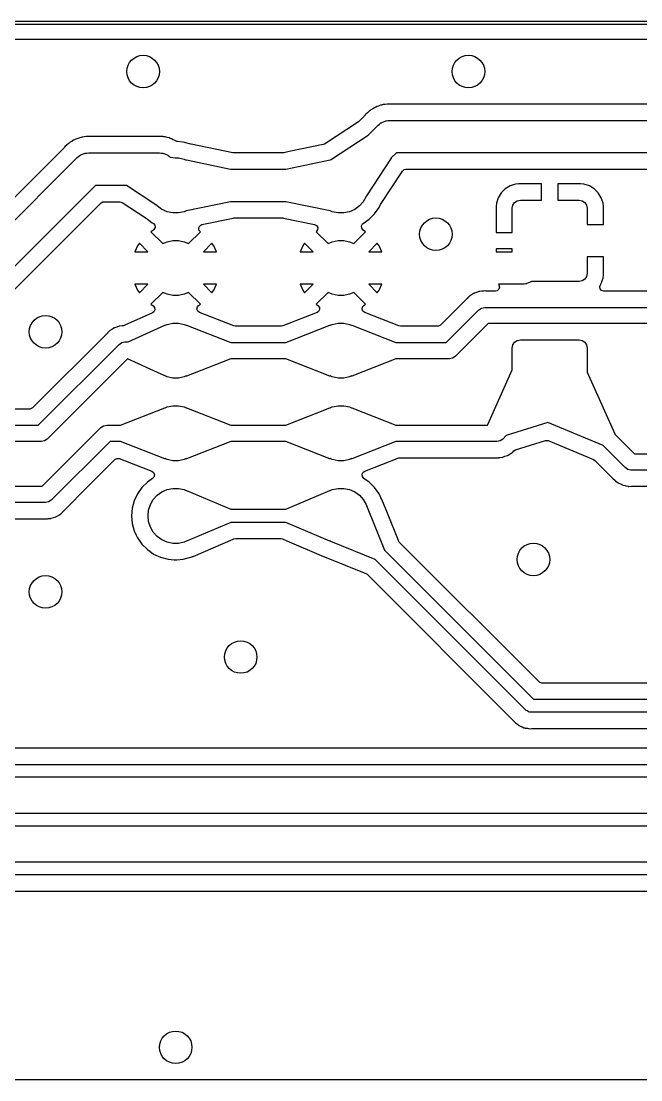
# Model space of a CAD drawing. Extents: x 0.1 to 11.5, y -4.3 to -1.1.
# Drawn here: x 5.915 to 6.665, y -2.382 to -1.1 of the extents above; entities that cross this region are included whole.
import ezdxf

# ---------------------------------------------------------------- set-up
doc = ezdxf.new("R2010")
doc.units = 0
doc.header["$MEASUREMENT"] = 0
doc.layers.add('BLACK', color=7, linetype='CONTINUOUS')

msp = doc.modelspace()

# ---------------------------------------------------------------- linework, layer by layer
at = {"layer": 'BLACK', "linetype": 'CONTINUOUS'}
for p, q in [((0.0787, -1.1004), (11.5354, -1.1004)), ((11.5335, -1.1043), (0.0807, -1.1043)), ((5.8349, -1.122), (7.5509, -1.122)), ((6.3443, -1.2046), (6.3431, -1.2051)), ((6.3446, -1.2044), (6.3443, -1.2046)), ((6.3458, -1.2038), (6.3446, -1.2044)), ((6.3481, -1.2031), (6.3458, -1.2038)), ((6.3458, -1.2038), (6.3458, -1.2038)), ((6.3483, -1.203), (6.3481, -1.2031)), ((6.3505, -1.2021), (6.3483, -1.203)), ((6.3519, -1.2019), (6.3505, -1.2021)), ((6.3522, -1.2018), (6.3519, -1.2019)), ((6.3534, -1.2014), (6.3522, -1.2018)), ((6.3559, -1.2011), (6.3534, -1.2014)), ((6.356, -1.2011), (6.3559, -1.2011)), ((6.3584, -1.2007), (6.356, -1.2011)), ((6.3602, -1.2007), (6.3584, -1.2007)), ((6.3584, -1.2007), (6.3584, -1.2007)), ((6.3584, -1.2007), (6.3584, -1.2007)), ((6.3619, -1.2008), (6.3602, -1.2007)), ((6.9855, -1.2008), (6.3619, -1.2008)), ((6.3317, -1.2142), (6.3243, -1.2216)), ((6.3319, -1.2139), (6.3317, -1.2142)), ((6.3327, -1.2129), (6.3319, -1.2139)), ((6.3346, -1.2113), (6.3327, -1.2129)), ((6.3347, -1.2112), (6.3346, -1.2113)), ((6.3364, -1.2095), (6.3347, -1.2112)), ((6.3375, -1.2087), (6.3364, -1.2095)), ((6.3364, -1.2095), (6.3364, -1.2095)), ((6.3378, -1.2085), (6.3375, -1.2087)), ((6.3388, -1.2077), (6.3378, -1.2085)), ((6.3409, -1.2065), (6.3388, -1.2077)), ((6.3411, -1.2064), (6.3409, -1.2065)), ((6.3431, -1.2051), (6.3411, -1.2064)), ((6.3431, -1.2051), (6.3431, -1.2051)), ((6.3235, -1.2222), (6.2826, -1.2491)), ((6.3243, -1.2216), (6.3235, -1.2222)), ((6.3356, -1.2381), (6.3475, -1.2262)), ((6.3475, -1.2262), (6.3492, -1.225)), ((6.3492, -1.225), (6.3508, -1.2236)), ((6.3508, -1.2236), (6.3514, -1.2233)), ((6.3514, -1.2233), (6.352, -1.2229)), ((6.352, -1.2229), (6.354, -1.2221)), ((6.354, -1.2221), (6.3559, -1.2213)), ((6.3559, -1.2213), (6.3566, -1.2212)), ((6.3566, -1.2212), (6.3572, -1.2209)), ((6.3572, -1.2209), (6.3593, -1.2208)), ((6.3593, -1.2208), (6.3614, -1.2205)), ((6.3614, -1.2205), (6.9882, -1.2205)), ((5.9838, -1.2424), (5.9815, -1.2431)), ((5.9839, -1.2424), (5.9838, -1.2424)), ((5.9862, -1.2415), (5.9839, -1.2424)), ((5.9875, -1.2412), (5.9862, -1.2415)), ((5.9878, -1.2411), (5.9875, -1.2412)), ((5.9891, -1.2407), (5.9878, -1.2411)), ((5.9915, -1.2405), (5.9891, -1.2407)), ((5.9891, -1.2407), (5.9891, -1.2407)), ((5.9917, -1.2405), (5.9915, -1.2405)), ((5.9941, -1.24), (5.9917, -1.2405)), ((5.9976, -1.2401), (5.9941, -1.24)), ((5.9941, -1.24), (5.9941, -1.24)), ((6.0405, -1.2401), (5.9976, -1.2401)), ((6.0408, -1.2401), (6.0405, -1.2401)), ((6.0409, -1.2401), (6.0408, -1.2401)), ((6.044, -1.24), (6.0409, -1.2401)), ((6.0443, -1.24), (6.044, -1.24)), ((6.044, -1.24), (6.044, -1.24)), ((6.0448, -1.2401), (6.0443, -1.24)), ((6.0454, -1.2401), (6.0448, -1.2401)), ((6.0457, -1.2401), (6.0454, -1.2401)), ((6.08, -1.2401), (6.0457, -1.2401)), ((6.0803, -1.2401), (6.08, -1.2401)), ((6.0809, -1.24), (6.0803, -1.2401)), ((6.0817, -1.2399), (6.0809, -1.24)), ((6.0839, -1.2401), (6.0817, -1.2399)), ((6.0841, -1.2401), (6.0839, -1.2401)), ((6.0843, -1.2401), (6.0841, -1.2401)), ((6.0867, -1.2401), (6.0843, -1.2401)), ((6.088, -1.2404), (6.0867, -1.2401)), ((6.0867, -1.2401), (6.0867, -1.2401)), ((6.0883, -1.2405), (6.088, -1.2404)), ((6.0897, -1.2406), (6.0883, -1.2405)), ((6.092, -1.2412), (6.0897, -1.2406)), ((6.0897, -1.2406), (6.0897, -1.2406)), ((6.0922, -1.2413), (6.092, -1.2412)), ((6.0945, -1.2418), (6.0922, -1.2413)), ((6.0958, -1.2423), (6.0945, -1.2418)), ((6.0945, -1.2418), (6.0945, -1.2418)), ((6.0961, -1.2424), (6.0958, -1.2423)), ((6.0971, -1.2427), (6.0961, -1.2424)), ((6.0974, -1.2428), (6.0971, -1.2427)), ((6.0995, -1.2439), (6.0974, -1.2428)), ((6.0974, -1.2428), (6.0974, -1.2428)), ((6.0974, -1.2428), (6.0974, -1.2428)), ((6.2899, -1.2681), (6.3355, -1.2382)), ((6.3355, -1.2382), (6.3356, -1.2381)), ((5.9673, -1.2536), (5.8247, -1.3962)), ((5.9676, -1.2533), (5.9673, -1.2536)), ((5.9684, -1.2522), (5.9676, -1.2533)), ((5.9702, -1.2507), (5.9684, -1.2522)), ((5.9703, -1.2505), (5.9702, -1.2507)), ((5.9721, -1.2488), (5.9703, -1.2505)), ((5.9732, -1.2481), (5.9721, -1.2488)), ((5.9721, -1.2488), (5.9721, -1.2488)), ((5.9734, -1.2479), (5.9732, -1.2481)), ((5.9745, -1.247), (5.9734, -1.2479)), ((5.9766, -1.2459), (5.9745, -1.247)), ((5.9767, -1.2458), (5.9766, -1.2459)), ((5.9787, -1.2444), (5.9767, -1.2458)), ((5.98, -1.2439), (5.9787, -1.2444)), ((5.9787, -1.2444), (5.9787, -1.2444)), ((5.9803, -1.2438), (5.98, -1.2439)), ((5.9815, -1.2431), (5.9803, -1.2438)), ((5.9815, -1.2431), (5.9815, -1.2431)), ((6.0997, -1.244), (6.0995, -1.2439)), ((6.1019, -1.2449), (6.0997, -1.244)), ((6.1023, -1.2452), (6.1019, -1.2449)), ((6.1019, -1.2449), (6.1019, -1.2449)), ((6.1039, -1.2459), (6.1023, -1.2452)), ((6.104, -1.2459), (6.1039, -1.2459)), ((6.1047, -1.246), (6.104, -1.2459)), ((6.1116, -1.2467), (6.1047, -1.246)), ((6.1208, -1.2491), (6.1116, -1.2467)), ((6.1116, -1.2467), (6.1116, -1.2467)), ((6.1212, -1.2492), (6.1208, -1.2491)), ((6.1208, -1.2491), (6.1208, -1.2491)), ((6.1716, -1.2597), (6.1212, -1.2492)), ((6.2809, -1.2498), (6.2396, -1.2583)), ((6.2826, -1.2491), (6.2809, -1.2498)), ((5.8314, -1.4173), (5.9832, -1.2656)), ((5.9832, -1.2656), (5.9848, -1.2643)), ((5.9848, -1.2643), (5.9864, -1.263)), ((5.9864, -1.263), (5.9871, -1.2627)), ((5.9871, -1.2627), (5.9876, -1.2623)), ((5.9876, -1.2623), (5.9896, -1.2615)), ((5.9896, -1.2615), (5.9915, -1.2606)), ((5.9915, -1.2606), (5.9922, -1.2605)), ((5.9922, -1.2605), (5.9929, -1.2603)), ((5.9929, -1.2603), (5.995, -1.2601)), ((5.995, -1.2601), (5.9971, -1.2598)), ((5.9971, -1.2598), (6.0827, -1.2598)), ((6.0827, -1.2598), (6.0848, -1.2601)), ((6.0848, -1.2601), (6.0869, -1.2603)), ((6.0869, -1.2603), (6.0875, -1.2605)), ((6.0875, -1.2605), (6.0882, -1.2606)), ((6.0882, -1.2606), (6.0901, -1.2615)), ((6.0901, -1.2615), (6.0921, -1.2623)), ((6.0921, -1.2623), (6.0927, -1.2627)), ((6.0927, -1.2627), (6.0933, -1.263)), ((6.0933, -1.263), (6.0949, -1.2643)), ((6.0949, -1.2643), (6.0959, -1.2651)), ((6.0959, -1.2651), (6.1019, -1.2657)), ((6.1019, -1.2657), (6.1023, -1.2659)), ((6.1023, -1.2659), (6.1023, -1.2659)), ((6.1023, -1.2659), (6.1059, -1.2659)), ((6.1059, -1.2659), (6.1127, -1.2674)), ((6.1127, -1.2674), (6.1152, -1.2685)), ((6.1152, -1.2685), (6.1153, -1.2684)), ((6.1153, -1.2684), (6.1155, -1.2684)), ((6.1155, -1.2684), (6.1689, -1.2795)), ((6.1718, -1.2597), (6.1716, -1.2597)), ((6.1728, -1.2598), (6.1718, -1.2597)), ((6.2319, -1.2598), (6.1728, -1.2598)), ((6.2329, -1.2597), (6.2319, -1.2598)), ((6.2332, -1.2597), (6.2329, -1.2597)), ((6.2396, -1.2583), (6.2332, -1.2597)), ((6.2358, -1.2795), (6.2892, -1.2684)), ((6.2892, -1.2684), (6.2895, -1.2684)), ((6.2895, -1.2684), (6.2896, -1.2685)), ((6.2896, -1.2685), (6.2897, -1.2684)), ((6.2897, -1.2683), (6.2899, -1.2681)), ((6.2897, -1.2684), (6.2897, -1.2683)), ((6.3634, -1.2661), (6.3335, -1.3117)), ((6.3696, -1.2598), (6.3634, -1.266)), ((6.3634, -1.266), (6.3634, -1.2661)), ((6.98, -1.2598), (6.3696, -1.2598)), ((6.1689, -1.2795), (6.169, -1.2795)), ((6.169, -1.2795), (6.2357, -1.2795)), ((6.2357, -1.2795), (6.2358, -1.2795)), ((6.3769, -1.2818), (6.379, -1.28)), ((6.379, -1.28), (6.381, -1.2795)), ((6.381, -1.2795), (6.9686, -1.2795)), ((6.3503, -1.3224), (6.3769, -1.2818)), ((6.0052, -1.2992), (5.8535, -1.4509)), ((6.0427, -1.2992), (6.0052, -1.2992)), ((6.0428, -1.2993), (6.0427, -1.2992)), ((6.0794, -1.3234), (6.0428, -1.2993)), ((6.5012, -1.3035), (6.4964, -1.3083)), ((6.5071, -1.2998), (6.5012, -1.3035)), ((6.5137, -1.2977), (6.5071, -1.2998)), ((6.5071, -1.2998), (6.5071, -1.2998)), ((6.5177, -1.2972), (6.5137, -1.2977)), ((6.5453, -1.2972), (6.5177, -1.2972)), ((6.5177, -1.2972), (6.5177, -1.2972)), ((6.5453, -1.3169), (6.5453, -1.2972)), ((6.5925, -1.2972), (6.565, -1.2972)), ((6.565, -1.2972), (6.565, -1.3169)), ((6.5966, -1.2977), (6.5925, -1.2972)), ((6.6031, -1.2998), (6.5966, -1.2977)), ((6.5966, -1.2977), (6.5966, -1.2977)), ((6.609, -1.3035), (6.6031, -1.2998)), ((6.6031, -1.2998), (6.6031, -1.2998)), ((6.6139, -1.3083), (6.609, -1.3035)), ((6.012, -1.3203), (6.0144, -1.319)), ((6.0144, -1.319), (6.0154, -1.3189)), ((6.0154, -1.3189), (6.0349, -1.3189)), ((6.0349, -1.3189), (6.0375, -1.3197)), ((6.0375, -1.3197), (6.0375, -1.3197)), ((6.0375, -1.3197), (6.0668, -1.339)), ((6.1689, -1.319), (6.1155, -1.3301)), ((6.1691, -1.3189), (6.1689, -1.319)), ((6.2357, -1.3189), (6.1691, -1.3189)), ((6.2358, -1.319), (6.2357, -1.3189)), ((6.2892, -1.3301), (6.2358, -1.319)), ((6.3294, -1.3189), (6.3248, -1.3241)), ((6.3329, -1.3128), (6.3294, -1.3189)), ((6.3332, -1.3119), (6.3329, -1.3128)), ((6.3335, -1.3117), (6.3332, -1.3119)), ((6.4927, -1.3142), (6.4906, -1.3208)), ((6.4964, -1.3083), (6.4927, -1.3142)), ((6.4927, -1.3142), (6.4927, -1.3142)), ((6.5106, -1.323), (6.5127, -1.3198)), ((6.5127, -1.3198), (6.5159, -1.3177)), ((6.5159, -1.3177), (6.5197, -1.3169)), ((6.5197, -1.3169), (6.5453, -1.3169)), ((6.565, -1.3169), (6.5906, -1.3169)), ((6.5906, -1.3169), (6.5943, -1.3177)), ((6.5943, -1.3177), (6.5975, -1.3198)), ((6.5975, -1.3198), (6.5996, -1.323)), ((6.6175, -1.3142), (6.6139, -1.3083)), ((6.6197, -1.3208), (6.6175, -1.3142)), ((6.6175, -1.3142), (6.6175, -1.3142)), ((5.8693, -1.463), (6.012, -1.3203)), ((6.08, -1.3241), (6.0794, -1.3234)), ((6.0856, -1.3282), (6.08, -1.3241)), ((6.0887, -1.3295), (6.0856, -1.3282)), ((6.0891, -1.3298), (6.0887, -1.3295)), ((6.0892, -1.3299), (6.0891, -1.3298)), ((6.0894, -1.3299), (6.0892, -1.3299)), ((6.092, -1.331), (6.0894, -1.3299)), ((6.0989, -1.3325), (6.092, -1.331)), ((6.1059, -1.3325), (6.0989, -1.3325)), ((6.1127, -1.331), (6.1059, -1.3325)), ((6.1152, -1.3299), (6.1127, -1.331)), ((6.1152, -1.33), (6.1152, -1.3299)), ((6.1155, -1.3301), (6.1152, -1.33)), ((6.2895, -1.33), (6.2892, -1.3301)), ((6.292, -1.331), (6.2895, -1.3299)), ((6.2895, -1.3299), (6.2895, -1.33)), ((6.2989, -1.3325), (6.292, -1.331)), ((6.3059, -1.3325), (6.2989, -1.3325)), ((6.3127, -1.331), (6.3059, -1.3325)), ((6.3191, -1.3282), (6.3127, -1.331)), ((6.3248, -1.3241), (6.3191, -1.3282)), ((6.3432, -1.3335), (6.3486, -1.3259)), ((6.3486, -1.3259), (6.3499, -1.323)), ((6.3486, -1.3259), (6.3486, -1.3259)), ((6.3499, -1.323), (6.3503, -1.3224)), ((6.4906, -1.3208), (6.4902, -1.3248)), ((6.4902, -1.3248), (6.4902, -1.3563)), ((6.4906, -1.3208), (6.4906, -1.3208)), ((6.5098, -1.3268), (6.5106, -1.323)), ((6.5098, -1.3563), (6.5098, -1.3268)), ((6.5996, -1.323), (6.6004, -1.3268)), ((6.6004, -1.3268), (6.6004, -1.3465)), ((6.6201, -1.3248), (6.6197, -1.3208)), ((6.6201, -1.3465), (6.6201, -1.3248)), ((6.6201, -1.3248), (6.6201, -1.3248)), ((6.0668, -1.339), (6.0675, -1.3396)), ((6.0675, -1.3396), (6.0681, -1.3401)), ((6.0681, -1.3401), (6.0741, -1.3444)), ((6.0741, -1.3444), (6.0754, -1.3452)), ((6.0754, -1.3452), (6.0771, -1.3474)), ((6.1341, -1.3465), (6.1718, -1.3387)), ((6.1718, -1.3387), (6.1728, -1.3386)), ((6.1728, -1.3386), (6.2319, -1.3386)), ((6.2319, -1.3386), (6.2329, -1.3387)), ((6.2329, -1.3387), (6.2706, -1.3465)), ((6.3286, -1.3459), (6.3293, -1.3452)), ((6.3293, -1.3452), (6.3367, -1.3401)), ((6.3367, -1.3401), (6.3432, -1.3335)), ((6.0754, -1.3532), (6.0724, -1.3553)), ((6.0724, -1.3553), (6.0868, -1.3697)), ((6.0761, -1.3526), (6.0754, -1.3532)), ((6.0774, -1.3501), (6.0761, -1.3526)), ((6.0771, -1.3474), (6.0774, -1.3501)), ((6.1179, -1.3697), (6.1323, -1.3553)), ((6.1303, -1.3504), (6.1316, -1.348)), ((6.1306, -1.3532), (6.1303, -1.3504)), ((6.1323, -1.3553), (6.1306, -1.3532)), ((6.1316, -1.348), (6.1339, -1.3466)), ((6.1323, -1.3553), (6.1323, -1.3553)), ((6.1323, -1.3553), (6.1323, -1.3553)), ((6.1339, -1.3466), (6.1341, -1.3465)), ((6.2706, -1.3465), (6.273, -1.3478)), ((6.2726, -1.3552), (6.2724, -1.3553)), ((6.2724, -1.3553), (6.2724, -1.3553)), ((6.2724, -1.3553), (6.2868, -1.3697)), ((6.2742, -1.353), (6.2726, -1.3552)), ((6.273, -1.3478), (6.2744, -1.3502)), ((6.2744, -1.3502), (6.2742, -1.353)), ((6.3179, -1.3697), (6.3314, -1.3563)), ((6.3273, -1.3483), (6.3286, -1.3459)), ((6.3276, -1.3511), (6.3273, -1.3483)), ((6.3293, -1.3532), (6.3276, -1.3511)), ((6.3323, -1.3553), (6.3293, -1.3532)), ((6.3314, -1.3563), (6.3323, -1.3553)), ((6.3323, -1.3553), (6.3323, -1.3553)), ((6.4902, -1.3563), (6.5098, -1.3563)), ((6.6004, -1.3465), (6.6201, -1.3465)), ((6.0585, -1.3692), (6.0562, -1.3725)), ((6.0688, -1.3795), (6.0585, -1.3692)), ((6.0868, -1.3697), (6.092, -1.3674)), ((6.092, -1.3674), (6.0989, -1.3659)), ((6.0989, -1.3659), (6.1059, -1.3659)), ((6.1059, -1.3659), (6.1127, -1.3674)), ((6.1127, -1.3674), (6.1179, -1.3697)), ((6.1463, -1.3692), (6.136, -1.3795)), ((6.1486, -1.3725), (6.1463, -1.3692)), ((6.1463, -1.3692), (6.1463, -1.3692)), ((6.2585, -1.3692), (6.2562, -1.3725)), ((6.2688, -1.3795), (6.2585, -1.3692)), ((6.2868, -1.3697), (6.292, -1.3674)), ((6.292, -1.3674), (6.2989, -1.3659)), ((6.2989, -1.3659), (6.3059, -1.3659)), ((6.3059, -1.3659), (6.3127, -1.3674)), ((6.3127, -1.3674), (6.3179, -1.3697)), ((6.3463, -1.3692), (6.336, -1.3795)), ((6.3486, -1.3725), (6.3463, -1.3692)), ((6.3463, -1.3692), (6.3463, -1.3692)), ((6.0562, -1.3725), (6.0529, -1.3795)), ((6.0529, -1.3795), (6.0688, -1.3795)), ((6.136, -1.3795), (6.1518, -1.3795)), ((6.1518, -1.3795), (6.1486, -1.3725)), ((6.1486, -1.3725), (6.1486, -1.3725)), ((6.2562, -1.3725), (6.2529, -1.3795)), ((6.2529, -1.3795), (6.2688, -1.3795)), ((6.336, -1.3795), (6.3518, -1.3795)), ((6.3518, -1.3795), (6.3486, -1.3725)), ((6.3486, -1.3725), (6.3486, -1.3725)), ((6.5098, -1.376), (6.4902, -1.376)), ((6.4902, -1.376), (6.4902, -1.3795)), ((6.4902, -1.3795), (6.5098, -1.3795)), ((6.5098, -1.3795), (6.5098, -1.376)), ((6.6201, -1.3858), (6.6004, -1.3858)), ((6.6004, -1.3858), (6.6004, -1.4055)), ((6.6201, -1.4075), (6.6201, -1.3858)), ((6.5996, -1.4093), (6.5975, -1.4125)), ((6.6004, -1.4055), (6.5996, -1.4093)), ((6.6197, -1.4115), (6.6201, -1.4075)), ((6.6201, -1.4075), (6.6201, -1.4075)), ((6.0529, -1.4189), (6.0562, -1.4259)), ((6.0688, -1.4189), (6.0529, -1.4189)), ((6.0585, -1.4292), (6.0688, -1.4189)), ((6.136, -1.4189), (6.1463, -1.4292)), ((6.1518, -1.4189), (6.136, -1.4189)), ((6.1486, -1.4259), (6.1518, -1.4189)), ((6.2529, -1.4189), (6.2562, -1.4259)), ((6.2688, -1.4189), (6.2529, -1.4189)), ((6.2585, -1.4292), (6.2688, -1.4189)), ((6.336, -1.4189), (6.3463, -1.4292)), ((6.3518, -1.4189), (6.336, -1.4189)), ((6.3486, -1.4259), (6.3518, -1.4189)), ((6.522, -1.4189), (6.4932, -1.4189)), ((6.4932, -1.4189), (6.4937, -1.4197)), ((6.4945, -1.4224), (6.4936, -1.425)), ((6.4937, -1.4197), (6.4945, -1.4224)), ((6.5241, -1.4186), (6.522, -1.4189)), ((6.5262, -1.4184), (6.5241, -1.4186)), ((6.5269, -1.4182), (6.5262, -1.4184)), ((6.5276, -1.4181), (6.5269, -1.4182)), ((6.5295, -1.4172), (6.5276, -1.4181)), ((6.5315, -1.4165), (6.5295, -1.4172)), ((6.532, -1.4161), (6.5315, -1.4165)), ((6.5327, -1.4158), (6.532, -1.4161)), ((6.5332, -1.4154), (6.5327, -1.4158)), ((6.5906, -1.4154), (6.5332, -1.4154)), ((6.5943, -1.4146), (6.5906, -1.4154)), ((6.5975, -1.4125), (6.5943, -1.4146)), ((6.6158, -1.4216), (6.6165, -1.4197)), ((6.6162, -1.4243), (6.6158, -1.4216)), ((6.6165, -1.4197), (6.6175, -1.4181)), ((6.6175, -1.4181), (6.6197, -1.4115)), ((6.6175, -1.4181), (6.6175, -1.4181)), ((6.6197, -1.4115), (6.6197, -1.4115)), ((6.0562, -1.4259), (6.0562, -1.4259)), ((6.0562, -1.4259), (6.0585, -1.4292)), ((6.0585, -1.4292), (6.0585, -1.4292)), ((6.0868, -1.4287), (6.0724, -1.4431)), ((6.092, -1.431), (6.0868, -1.4287)), ((6.0989, -1.4325), (6.092, -1.431)), ((6.1059, -1.4325), (6.0989, -1.4325)), ((6.1127, -1.431), (6.1059, -1.4325)), ((6.1179, -1.4287), (6.1127, -1.431)), ((6.1323, -1.4431), (6.1179, -1.4287)), ((6.1463, -1.4292), (6.1486, -1.4259)), ((6.1463, -1.4292), (6.1463, -1.4292)), ((6.1486, -1.4259), (6.1486, -1.4259)), ((6.2562, -1.4259), (6.2562, -1.4259)), ((6.2562, -1.4259), (6.2585, -1.4292)), ((6.2585, -1.4292), (6.2585, -1.4292)), ((6.2868, -1.4287), (6.2724, -1.4431)), ((6.292, -1.431), (6.2868, -1.4287)), ((6.2989, -1.4325), (6.292, -1.431)), ((6.3059, -1.4325), (6.2989, -1.4325)), ((6.3127, -1.431), (6.3059, -1.4325)), ((6.3179, -1.4287), (6.3127, -1.431)), ((6.3323, -1.4431), (6.3179, -1.4287)), ((6.3463, -1.4292), (6.3486, -1.4259)), ((6.3463, -1.4292), (6.3463, -1.4292)), ((6.3486, -1.4259), (6.3486, -1.4259)), ((6.4566, -1.4346), (6.4552, -1.4361)), ((6.4573, -1.4339), (6.4566, -1.4346)), ((6.4575, -1.4337), (6.4573, -1.4339)), ((6.4573, -1.4339), (6.4573, -1.4339)), ((6.4573, -1.4339), (6.4573, -1.4339)), ((6.4577, -1.4335), (6.4575, -1.4337)), ((6.4575, -1.4337), (6.4575, -1.4337)), ((6.4579, -1.4334), (6.4577, -1.4335)), ((6.4577, -1.4335), (6.4577, -1.4335)), ((6.4605, -1.4318), (6.4579, -1.4334)), ((6.463, -1.4301), (6.4605, -1.4318)), ((6.4633, -1.43), (6.463, -1.4301)), ((6.4635, -1.4298), (6.4633, -1.43)), ((6.4633, -1.43), (6.4633, -1.43)), ((6.4638, -1.4297), (6.4635, -1.4299)), ((6.4635, -1.4299), (6.4635, -1.4298)), ((6.4667, -1.4288), (6.4638, -1.4297)), ((6.4695, -1.4277), (6.4667, -1.4288)), ((6.4698, -1.4277), (6.4695, -1.4277)), ((6.4701, -1.4276), (6.4698, -1.4277)), ((6.4698, -1.4277), (6.4698, -1.4277)), ((6.4704, -1.4276), (6.4701, -1.4276)), ((6.4701, -1.4276), (6.4701, -1.4276)), ((6.4728, -1.4273), (6.4704, -1.4276)), ((6.4734, -1.4273), (6.4728, -1.4273)), ((6.4738, -1.4272), (6.4734, -1.4273)), ((6.4747, -1.4271), (6.4738, -1.4272)), ((6.475, -1.4271), (6.4747, -1.4271)), ((6.4752, -1.4271), (6.475, -1.4271)), ((6.4755, -1.4271), (6.4752, -1.4271)), ((6.4772, -1.427), (6.4755, -1.4271)), ((6.4782, -1.4271), (6.4772, -1.427)), ((6.4789, -1.4271), (6.4782, -1.4271)), ((6.4896, -1.4271), (6.4789, -1.4271)), ((6.4915, -1.4267), (6.4896, -1.4271)), ((6.4936, -1.425), (6.4915, -1.4267)), ((6.618, -1.4264), (6.6162, -1.4243)), ((6.6206, -1.4271), (6.618, -1.4264)), ((6.7319, -1.4271), (6.6206, -1.4271)), ((6.0724, -1.4431), (6.075, -1.445)), ((6.075, -1.445), (6.0767, -1.4471)), ((6.0767, -1.4471), (6.077, -1.4498)), ((6.1281, -1.4489), (6.1287, -1.4462)), ((6.1287, -1.4462), (6.1302, -1.4446)), ((6.1302, -1.4446), (6.1323, -1.4431)), ((6.2724, -1.4431), (6.2746, -1.4446)), ((6.2746, -1.4446), (6.2763, -1.4468)), ((6.2763, -1.4468), (6.2766, -1.4495)), ((6.3281, -1.4489), (6.3287, -1.4462)), ((6.3287, -1.4462), (6.3302, -1.4446)), ((6.3302, -1.4446), (6.3323, -1.4431)), ((6.4552, -1.4361), (6.423, -1.4682)), ((6.4694, -1.4497), (6.4726, -1.4476)), ((6.4726, -1.4476), (6.4764, -1.4469)), ((6.4764, -1.4469), (6.7323, -1.4469)), ((6.4764, -1.4469), (6.4764, -1.4469)), ((6.0742, -1.4534), (6.0409, -1.4685)), ((6.0758, -1.4523), (6.0742, -1.4534)), ((6.077, -1.4498), (6.0758, -1.4523)), ((6.129, -1.4515), (6.1281, -1.4489)), ((6.1312, -1.4532), (6.129, -1.4515)), ((6.1727, -1.4693), (6.1312, -1.4532)), ((6.2735, -1.4532), (6.232, -1.4693)), ((6.2753, -1.452), (6.2735, -1.4532)), ((6.2766, -1.4495), (6.2753, -1.452)), ((6.329, -1.4515), (6.3281, -1.4489)), ((6.3312, -1.4532), (6.329, -1.4515)), ((6.3727, -1.4693), (6.3312, -1.4532)), ((6.4298, -1.4894), (6.4694, -1.4497)), ((6.4694, -1.4497), (6.4694, -1.4497)), ((6.025, -1.4736), (6.0224, -1.4752)), ((6.0275, -1.4719), (6.025, -1.4736)), ((6.0277, -1.4718), (6.0275, -1.4719)), ((6.028, -1.4717), (6.0277, -1.4718)), ((6.0277, -1.4718), (6.0277, -1.4718)), ((6.0283, -1.4716), (6.028, -1.4717)), ((6.028, -1.4717), (6.028, -1.4717)), ((6.0311, -1.4706), (6.0283, -1.4716)), ((6.0283, -1.4716), (6.0283, -1.4716)), ((6.0283, -1.4716), (6.0283, -1.4716)), ((6.034, -1.4696), (6.0311, -1.4706)), ((6.0343, -1.4695), (6.034, -1.4696)), ((6.0346, -1.4694), (6.0343, -1.4695)), ((6.0343, -1.4695), (6.0343, -1.4695)), ((6.0348, -1.4694), (6.0346, -1.4694)), ((6.0346, -1.4694), (6.0346, -1.4694)), ((6.0376, -1.4691), (6.0348, -1.4694)), ((6.0378, -1.4691), (6.0376, -1.4691)), ((6.038, -1.4691), (6.0378, -1.4691)), ((6.0391, -1.469), (6.038, -1.4691)), ((6.0392, -1.469), (6.0391, -1.469)), ((6.0393, -1.469), (6.0392, -1.469)), ((6.0392, -1.469), (6.0392, -1.469)), ((6.0409, -1.4685), (6.0393, -1.469)), ((6.0393, -1.469), (6.0393, -1.469)), ((6.0447, -1.4887), (6.0891, -1.4685)), ((6.0891, -1.4685), (6.0895, -1.4685)), ((6.0895, -1.4685), (6.092, -1.4674)), ((6.0895, -1.4685), (6.0895, -1.4685)), ((6.092, -1.4674), (6.0989, -1.4659)), ((6.0989, -1.4659), (6.1059, -1.4659)), ((6.1059, -1.4659), (6.1127, -1.4674)), ((6.1127, -1.4674), (6.1152, -1.4685)), ((6.1152, -1.4685), (6.1152, -1.4685)), ((6.1152, -1.4685), (6.1156, -1.4685)), ((6.1156, -1.4685), (6.169, -1.4893)), ((6.1745, -1.4697), (6.1727, -1.4693)), ((6.2303, -1.4697), (6.1745, -1.4697)), ((6.232, -1.4693), (6.2303, -1.4697)), ((6.2357, -1.4893), (6.2891, -1.4685)), ((6.2891, -1.4685), (6.2895, -1.4685)), ((6.2895, -1.4685), (6.292, -1.4674)), ((6.2895, -1.4685), (6.2895, -1.4685)), ((6.292, -1.4674), (6.2989, -1.4659)), ((6.2989, -1.4659), (6.3059, -1.4659)), ((6.3059, -1.4659), (6.3127, -1.4674)), ((6.3127, -1.4674), (6.3152, -1.4685)), ((6.3152, -1.4685), (6.3152, -1.4685)), ((6.3152, -1.4685), (6.3156, -1.4685)), ((6.3156, -1.4685), (6.369, -1.4893)), ((6.3745, -1.4697), (6.3727, -1.4693)), ((6.4196, -1.4697), (6.3745, -1.4697)), ((6.4206, -1.4696), (6.4196, -1.4697)), ((6.423, -1.4682), (6.4206, -1.4696)), ((6.4805, -1.4665), (6.4408, -1.5062)), ((6.7282, -1.4665), (6.4805, -1.4665)), ((6.0197, -1.4779), (5.9292, -1.5684)), ((6.02, -1.4776), (6.0197, -1.4779)), ((6.0217, -1.4757), (6.02, -1.4776)), ((6.0219, -1.4756), (6.0217, -1.4757)), ((6.0217, -1.4757), (6.0217, -1.4757)), ((6.0217, -1.4757), (6.0217, -1.4757)), ((6.0222, -1.4754), (6.0219, -1.4756)), ((6.0219, -1.4756), (6.0219, -1.4756)), ((6.0224, -1.4752), (6.0222, -1.4754)), ((6.0222, -1.4754), (6.0222, -1.4754)), ((6.5159, -1.487), (6.5197, -1.4862)), ((6.5197, -1.4862), (6.5906, -1.4862)), ((6.5906, -1.4862), (6.5943, -1.487)), ((5.9359, -1.5896), (6.0339, -1.4916)), ((6.0339, -1.4916), (6.0371, -1.4894)), ((6.0371, -1.4894), (6.0408, -1.4887)), ((6.0408, -1.4887), (6.0447, -1.4887)), ((6.169, -1.4893), (6.1691, -1.4894)), ((6.1691, -1.4894), (6.2356, -1.4894)), ((6.2356, -1.4894), (6.2357, -1.4893)), ((6.2356, -1.4894), (6.2356, -1.4894)), ((6.369, -1.4893), (6.3691, -1.4894)), ((6.3691, -1.4894), (6.4298, -1.4894)), ((6.5098, -1.4961), (6.5106, -1.4923)), ((6.5098, -1.5225), (6.5098, -1.4961)), ((6.5106, -1.4923), (6.5127, -1.4891)), ((6.5127, -1.4891), (6.5159, -1.487)), ((6.5943, -1.487), (6.5975, -1.4891)), ((6.5975, -1.4891), (6.5996, -1.4923)), ((6.5996, -1.4923), (6.6004, -1.4961)), ((6.6004, -1.4961), (6.6004, -1.5252)), ((6.0441, -1.5092), (5.9469, -1.6064)), ((6.0442, -1.5092), (6.0441, -1.5092)), ((6.0891, -1.5299), (6.0442, -1.5092)), ((6.169, -1.5092), (6.1156, -1.53)), ((6.1692, -1.5091), (6.169, -1.5092)), ((6.2356, -1.5091), (6.1692, -1.5091)), ((6.1692, -1.5091), (6.1692, -1.5091)), ((6.2357, -1.5092), (6.2356, -1.5091)), ((6.2891, -1.53), (6.2357, -1.5092)), ((6.369, -1.5092), (6.3156, -1.53)), ((6.3692, -1.5091), (6.369, -1.5092)), ((6.4339, -1.5091), (6.3692, -1.5091)), ((6.3692, -1.5091), (6.3692, -1.5091)), ((6.4376, -1.5083), (6.4339, -1.5091)), ((6.4408, -1.5062), (6.4376, -1.5083)), ((6.482, -1.5848), (6.5097, -1.5226)), ((6.5097, -1.5226), (6.5098, -1.5225)), ((6.0895, -1.5299), (6.0891, -1.5299)), ((6.0891, -1.5299), (6.0891, -1.5299)), ((6.092, -1.531), (6.0895, -1.5299)), ((6.0895, -1.5299), (6.0895, -1.5299)), ((6.0989, -1.5325), (6.092, -1.531)), ((6.1059, -1.5325), (6.0989, -1.5325)), ((6.1127, -1.531), (6.1059, -1.5325)), ((6.1152, -1.5299), (6.1127, -1.531)), ((6.1152, -1.53), (6.1152, -1.5299)), ((6.1156, -1.53), (6.1152, -1.53)), ((6.2895, -1.53), (6.2891, -1.53)), ((6.292, -1.531), (6.2895, -1.5299)), ((6.2895, -1.5299), (6.2895, -1.53)), ((6.2989, -1.5325), (6.292, -1.531)), ((6.3059, -1.5325), (6.2989, -1.5325)), ((6.3127, -1.531), (6.3059, -1.5325)), ((6.3152, -1.5299), (6.3127, -1.531)), ((6.3152, -1.53), (6.3152, -1.5299)), ((6.3156, -1.53), (6.3152, -1.53)), ((6.6004, -1.5252), (6.6005, -1.5254)), ((6.6005, -1.5254), (6.6338, -1.6)), ((5.9257, -1.5699), (5.7995, -1.5699)), ((5.9267, -1.5698), (5.9257, -1.5699)), ((5.9292, -1.5684), (5.9267, -1.5698)), ((6.0357, -1.5893), (6.0891, -1.5685)), ((6.0891, -1.5685), (6.0895, -1.5685)), ((6.0895, -1.5685), (6.092, -1.5674)), ((6.0895, -1.5685), (6.0895, -1.5685)), ((6.092, -1.5674), (6.0989, -1.5659)), ((6.0989, -1.5659), (6.1059, -1.5659)), ((6.1059, -1.5659), (6.1127, -1.5674)), ((6.1127, -1.5674), (6.1152, -1.5685)), ((6.1152, -1.5685), (6.1152, -1.5685)), ((6.1152, -1.5685), (6.1156, -1.5685)), ((6.1156, -1.5685), (6.169, -1.5893)), ((6.2357, -1.5893), (6.2891, -1.5685)), ((6.2891, -1.5685), (6.2895, -1.5685)), ((6.2895, -1.5685), (6.292, -1.5674)), ((6.2895, -1.5685), (6.2895, -1.5685)), ((6.292, -1.5674), (6.2989, -1.5659)), ((6.2989, -1.5659), (6.3059, -1.5659)), ((6.3059, -1.5659), (6.3127, -1.5674)), ((6.3127, -1.5674), (6.3152, -1.5685)), ((6.3152, -1.5685), (6.3152, -1.5685)), ((6.3152, -1.5685), (6.3156, -1.5685)), ((6.3156, -1.5685), (6.369, -1.5893)), ((6.48, -1.5893), (6.482, -1.5848)), ((6.5527, -1.5863), (6.5024, -1.602)), ((6.6197, -1.6141), (6.5527, -1.5863)), ((5.7946, -1.5896), (5.9359, -1.5896)), ((5.9408, -1.6634), (6.0119, -1.5923)), ((6.0119, -1.5923), (6.0151, -1.5901)), ((6.0119, -1.5923), (6.0119, -1.5923)), ((6.0151, -1.5901), (6.0189, -1.5894)), ((6.0189, -1.5894), (6.0356, -1.5894)), ((6.0356, -1.5894), (6.0357, -1.5893)), ((6.0356, -1.5894), (6.0356, -1.5894)), ((6.169, -1.5893), (6.1691, -1.5894)), ((6.1691, -1.5894), (6.2356, -1.5894)), ((6.2356, -1.5894), (6.2357, -1.5893)), ((6.2356, -1.5894), (6.2356, -1.5894)), ((6.369, -1.5893), (6.3691, -1.5894)), ((6.3691, -1.5894), (6.48, -1.5894)), ((6.48, -1.5894), (6.48, -1.5893)), ((6.6338, -1.6), (6.6338, -1.6002)), ((6.6338, -1.6002), (6.6576, -1.624)), ((5.94, -1.6093), (5.7946, -1.6093)), ((5.9437, -1.6085), (5.94, -1.6093)), ((5.9469, -1.6064), (5.9437, -1.6085)), ((6.023, -1.6091), (5.9518, -1.6802)), ((6.0356, -1.6091), (6.023, -1.6091)), ((6.0357, -1.6092), (6.0356, -1.6091)), ((6.0891, -1.63), (6.0357, -1.6092)), ((6.169, -1.6092), (6.1156, -1.63)), ((6.1692, -1.6091), (6.169, -1.6092)), ((6.2356, -1.6091), (6.1692, -1.6091)), ((6.1692, -1.6091), (6.1692, -1.6091)), ((6.2357, -1.6092), (6.2356, -1.6091)), ((6.2891, -1.63), (6.2357, -1.6092)), ((6.369, -1.6092), (6.3156, -1.63)), ((6.3692, -1.6091), (6.369, -1.6092)), ((6.4913, -1.6091), (6.3692, -1.6091)), ((6.3692, -1.6091), (6.3692, -1.6091)), ((6.4951, -1.6083), (6.4913, -1.6091)), ((6.4983, -1.6062), (6.4951, -1.6083)), ((6.5024, -1.602), (6.4983, -1.6062)), ((6.5139, -1.6193), (6.55, -1.608)), ((6.55, -1.608), (6.5528, -1.6079)), ((6.5528, -1.6079), (6.5534, -1.6081)), ((6.5534, -1.6081), (6.6083, -1.6309)), ((6.6199, -1.6141), (6.6197, -1.6141)), ((6.6466, -1.6408), (6.6199, -1.6141)), ((6.6199, -1.6141), (6.6199, -1.6141)), ((6.4982, -1.6282), (6.501, -1.6271)), ((6.501, -1.6271), (6.5039, -1.6262)), ((6.5039, -1.6262), (6.5042, -1.6261)), ((6.5039, -1.6262), (6.5039, -1.6262)), ((6.5042, -1.6261), (6.5044, -1.6259)), ((6.5042, -1.6261), (6.5042, -1.6261)), ((6.5044, -1.6259), (6.5047, -1.6258)), ((6.5044, -1.6259), (6.5044, -1.6259)), ((6.5047, -1.6258), (6.5072, -1.6241)), ((6.5047, -1.6258), (6.5047, -1.6258)), ((6.5072, -1.6241), (6.5098, -1.6225)), ((6.5098, -1.6225), (6.51, -1.6224)), ((6.5098, -1.6225), (6.5098, -1.6225)), ((6.51, -1.6224), (6.5102, -1.6222)), ((6.51, -1.6224), (6.51, -1.6224)), ((6.5102, -1.6222), (6.5105, -1.622)), ((6.5102, -1.6222), (6.5102, -1.6222)), ((6.5105, -1.622), (6.5118, -1.6206)), ((6.5105, -1.622), (6.5105, -1.622)), ((6.5118, -1.6206), (6.5139, -1.6193)), ((6.6576, -1.624), (6.9251, -1.624)), ((5.9973, -1.6626), (6.0289, -1.631)), ((6.0289, -1.631), (6.0313, -1.6297)), ((6.0313, -1.6297), (6.0341, -1.6299)), ((6.0341, -1.6299), (6.0341, -1.6299)), ((6.0341, -1.6299), (6.0735, -1.6452)), ((6.0895, -1.63), (6.0891, -1.63)), ((6.092, -1.631), (6.0895, -1.6299)), ((6.0895, -1.6299), (6.0895, -1.63)), ((6.0989, -1.6325), (6.092, -1.631)), ((6.1059, -1.6325), (6.0989, -1.6325)), ((6.1127, -1.631), (6.1059, -1.6325)), ((6.1152, -1.6299), (6.1127, -1.631)), ((6.1152, -1.63), (6.1152, -1.6299)), ((6.1156, -1.63), (6.1152, -1.63)), ((6.2895, -1.63), (6.2891, -1.63)), ((6.292, -1.631), (6.2895, -1.6299)), ((6.2895, -1.6299), (6.2895, -1.63)), ((6.2989, -1.6325), (6.292, -1.631)), ((6.3059, -1.6325), (6.2989, -1.6325)), ((6.3127, -1.631), (6.3059, -1.6325)), ((6.3152, -1.6299), (6.3127, -1.631)), ((6.3152, -1.63), (6.3152, -1.6299)), ((6.3156, -1.63), (6.3152, -1.63)), ((6.3312, -1.6452), (6.3727, -1.6291)), ((6.3727, -1.6291), (6.3745, -1.6288)), ((6.3745, -1.6288), (6.4807, -1.6288)), ((6.4807, -1.6288), (6.4809, -1.6288)), ((6.4809, -1.6288), (6.4809, -1.6288)), ((6.4809, -1.6288), (6.4809, -1.6288)), ((6.4809, -1.6288), (6.481, -1.6288)), ((6.481, -1.6288), (6.4811, -1.6288)), ((6.4811, -1.6288), (6.4888, -1.6288)), ((6.4888, -1.6288), (6.4895, -1.6288)), ((6.4895, -1.6288), (6.4905, -1.6289)), ((6.4905, -1.6289), (6.4925, -1.6288)), ((6.4925, -1.6288), (6.4927, -1.6288)), ((6.4927, -1.6288), (6.4931, -1.6288)), ((6.4931, -1.6288), (6.4935, -1.6287)), ((6.4931, -1.6288), (6.4931, -1.6288)), ((6.4935, -1.6287), (6.4943, -1.6286)), ((6.4943, -1.6286), (6.4948, -1.6286)), ((6.4948, -1.6286), (6.4974, -1.6283)), ((6.4974, -1.6283), (6.4974, -1.6283)), ((6.4974, -1.6283), (6.4976, -1.6283)), ((6.4976, -1.6283), (6.4979, -1.6282)), ((6.4976, -1.6283), (6.4976, -1.6283)), ((6.4979, -1.6282), (6.4979, -1.6282)), ((6.4979, -1.6282), (6.4982, -1.6282)), ((6.4982, -1.6282), (6.4982, -1.6282)), ((6.6083, -1.6309), (6.6099, -1.632)), ((6.6099, -1.632), (6.6309, -1.653)), ((6.0735, -1.6452), (6.0735, -1.6452)), ((6.0735, -1.6452), (6.0757, -1.6469)), ((6.076, -1.6522), (6.0745, -1.6538)), ((6.0757, -1.6469), (6.0766, -1.6495)), ((6.0766, -1.6495), (6.076, -1.6522)), ((6.3282, -1.6489), (6.3294, -1.6464)), ((6.3285, -1.6516), (6.3282, -1.6489)), ((6.3302, -1.6538), (6.3285, -1.6516)), ((6.3294, -1.6464), (6.3312, -1.6452)), ((6.6309, -1.653), (6.6313, -1.6535)), ((6.6498, -1.643), (6.6466, -1.6408)), ((6.6535, -1.6437), (6.6498, -1.643)), ((6.9291, -1.6437), (6.6535, -1.6437)), ((5.7755, -1.6634), (5.9408, -1.6634)), ((5.9661, -1.6938), (5.9973, -1.6626)), ((6.0615, -1.6649), (6.0561, -1.6725)), ((6.0681, -1.6583), (6.0615, -1.6649)), ((6.0745, -1.6538), (6.0681, -1.6583)), ((6.092, -1.6674), (6.0989, -1.6659)), ((6.0989, -1.6659), (6.1059, -1.6659)), ((6.1059, -1.6659), (6.1127, -1.6674)), ((6.292, -1.6674), (6.2989, -1.6659)), ((6.2989, -1.6659), (6.3059, -1.6659)), ((6.3059, -1.6659), (6.3127, -1.6674)), ((6.3367, -1.6583), (6.3302, -1.6538)), ((6.3432, -1.6649), (6.3367, -1.6583)), ((6.3367, -1.6583), (6.3367, -1.6583)), ((6.3485, -1.6724), (6.3432, -1.6649)), ((6.6313, -1.6535), (6.6319, -1.6543)), ((6.6319, -1.6543), (6.6335, -1.6556)), ((6.6335, -1.6556), (6.6336, -1.6557)), ((6.6336, -1.6557), (6.6339, -1.656)), ((6.6339, -1.656), (6.6339, -1.656)), ((6.6339, -1.656), (6.6339, -1.656)), ((6.6339, -1.656), (6.6349, -1.6568)), ((6.6349, -1.6568), (6.6372, -1.6587)), ((6.6372, -1.6587), (6.6372, -1.6587)), ((6.6372, -1.6587), (6.6372, -1.6587)), ((6.6372, -1.6587), (6.6374, -1.6589)), ((6.6374, -1.6589), (6.6374, -1.6589)), ((6.6374, -1.6589), (6.6377, -1.659)), ((6.6377, -1.659), (6.6377, -1.659)), ((6.6377, -1.659), (6.6379, -1.6592)), ((6.6379, -1.6592), (6.6379, -1.6592)), ((6.6379, -1.6592), (6.6387, -1.6595)), ((6.6387, -1.6595), (6.6407, -1.6605)), ((6.6407, -1.6605), (6.6433, -1.6618)), ((6.6433, -1.6618), (6.6434, -1.6618)), ((6.6434, -1.6618), (6.6434, -1.6618)), ((6.6434, -1.6618), (6.6436, -1.6619)), ((6.6436, -1.6619), (6.6436, -1.6619)), ((6.6436, -1.6619), (6.6439, -1.662)), ((6.6439, -1.662), (6.6439, -1.662)), ((6.6439, -1.662), (6.6442, -1.6621)), ((6.6442, -1.6621), (6.6442, -1.6621)), ((6.6442, -1.6621), (6.6442, -1.6621)), ((6.6442, -1.6621), (6.6442, -1.6621)), ((6.6442, -1.6621), (6.6464, -1.6626)), ((6.6464, -1.6626), (6.6471, -1.6627)), ((6.6471, -1.6627), (6.6501, -1.6634)), ((6.6501, -1.6634), (6.6501, -1.6634)), ((6.6501, -1.6634), (6.6501, -1.6634)), ((6.6501, -1.6634), (6.6504, -1.6634)), ((6.6504, -1.6634), (6.6504, -1.6634)), ((6.6504, -1.6634), (6.6507, -1.6635)), ((6.6507, -1.6635), (6.6507, -1.6635)), ((6.6507, -1.6635), (6.651, -1.6635)), ((6.651, -1.6635), (6.654, -1.6634)), ((6.651, -1.6635), (6.651, -1.6635)), ((6.651, -1.6635), (6.651, -1.6635)), ((6.654, -1.6634), (6.9266, -1.6634)), ((6.0561, -1.6725), (6.0522, -1.681)), ((6.0561, -1.6725), (6.0561, -1.6725)), ((6.0753, -1.6795), (6.08, -1.6743)), ((6.08, -1.6743), (6.0856, -1.6702)), ((6.0856, -1.6702), (6.092, -1.6674)), ((6.1127, -1.6674), (6.1152, -1.6685)), ((6.1152, -1.6685), (6.1152, -1.6685)), ((6.1152, -1.6685), (6.1156, -1.6685)), ((6.1156, -1.6685), (6.169, -1.6912)), ((6.2357, -1.6912), (6.2891, -1.6685)), ((6.2891, -1.6685), (6.2895, -1.6685)), ((6.2895, -1.6685), (6.292, -1.6674)), ((6.2895, -1.6685), (6.2895, -1.6685)), ((6.3127, -1.6674), (6.3191, -1.6702)), ((6.3191, -1.6702), (6.3248, -1.6743)), ((6.3248, -1.6743), (6.3294, -1.6795)), ((6.3486, -1.6725), (6.3485, -1.6724)), ((6.3503, -1.6763), (6.3486, -1.6725)), ((6.3504, -1.6765), (6.3503, -1.6763)), ((6.3508, -1.6771), (6.3504, -1.6765)), ((6.3509, -1.6773), (6.3508, -1.6771)), ((6.3508, -1.6771), (6.3508, -1.6771)), ((6.3516, -1.6788), (6.3509, -1.6773)), ((6.3509, -1.6773), (6.3509, -1.6773)), ((5.9449, -1.6831), (5.7755, -1.6831)), ((5.9486, -1.6823), (5.9449, -1.6831)), ((5.9518, -1.6802), (5.9486, -1.6823)), ((6.0498, -1.6899), (6.049, -1.6992)), ((6.0522, -1.681), (6.0498, -1.6899)), ((6.0498, -1.6899), (6.0498, -1.6899)), ((6.0522, -1.681), (6.0522, -1.681)), ((6.0696, -1.6923), (6.0718, -1.6856)), ((6.0718, -1.6856), (6.0753, -1.6795)), ((6.169, -1.6912), (6.1691, -1.6913)), ((6.1691, -1.6913), (6.2356, -1.6913)), ((6.2356, -1.6913), (6.2357, -1.6912)), ((6.2356, -1.6913), (6.2356, -1.6913)), ((6.3294, -1.6795), (6.3329, -1.6856)), ((6.3329, -1.6856), (6.3333, -1.6867)), ((6.3333, -1.6867), (6.3335, -1.6868)), ((6.3335, -1.6868), (6.3335, -1.6868)), ((6.3335, -1.6868), (6.3551, -1.7407)), ((6.3519, -1.6794), (6.3516, -1.6788)), ((6.3586, -1.696), (6.3519, -1.6794)), ((6.3519, -1.6794), (6.3519, -1.6794)), ((5.7895, -1.7028), (5.9424, -1.7028)), ((5.9424, -1.7028), (5.9431, -1.7028)), ((5.9431, -1.7028), (5.944, -1.703)), ((5.944, -1.703), (5.9461, -1.7028)), ((5.9461, -1.7028), (5.9463, -1.7028)), ((5.9463, -1.7028), (5.9466, -1.7028)), ((5.9466, -1.7028), (5.9471, -1.7027)), ((5.9466, -1.7028), (5.9466, -1.7028)), ((5.9471, -1.7027), (5.9479, -1.7026)), ((5.9479, -1.7026), (5.9484, -1.7026)), ((5.9484, -1.7026), (5.9509, -1.7024)), ((5.9509, -1.7024), (5.9512, -1.7023)), ((5.9509, -1.7024), (5.9509, -1.7024)), ((5.9512, -1.7023), (5.9515, -1.7022)), ((5.9512, -1.7023), (5.9512, -1.7023)), ((5.9515, -1.7022), (5.9515, -1.7022)), ((5.9515, -1.7022), (5.9517, -1.7022)), ((5.9517, -1.7022), (5.9546, -1.7011)), ((5.9517, -1.7022), (5.9517, -1.7022)), ((5.9546, -1.7011), (5.9575, -1.7002)), ((5.9575, -1.7002), (5.9577, -1.7001)), ((5.9575, -1.7002), (5.9575, -1.7002)), ((5.9577, -1.7001), (5.958, -1.6999)), ((5.9577, -1.7001), (5.9577, -1.7001)), ((5.958, -1.6999), (5.9582, -1.6998)), ((5.958, -1.6999), (5.958, -1.6999)), ((5.9582, -1.6998), (5.9608, -1.6982)), ((5.9582, -1.6998), (5.9582, -1.6998)), ((5.9608, -1.6982), (5.9633, -1.6966)), ((5.9633, -1.6966), (5.9636, -1.6964)), ((5.9633, -1.6966), (5.9633, -1.6966)), ((5.9636, -1.6964), (5.9638, -1.6962)), ((5.9636, -1.6964), (5.9636, -1.6964)), ((5.9638, -1.6962), (5.964, -1.696)), ((5.9638, -1.6962), (5.9638, -1.6962)), ((5.964, -1.696), (5.9641, -1.6959)), ((5.964, -1.696), (5.964, -1.696)), ((5.9641, -1.6959), (5.9661, -1.6938)), ((6.049, -1.6992), (6.049, -1.6992)), ((6.049, -1.6992), (6.0498, -1.7085)), ((6.0689, -1.6992), (6.0696, -1.6923)), ((6.0696, -1.7062), (6.0689, -1.6992)), ((6.3719, -1.7291), (6.3586, -1.696)), ((6.0498, -1.7085), (6.0498, -1.7085)), ((6.0498, -1.7085), (6.0522, -1.7175)), ((6.0718, -1.7128), (6.0696, -1.7062)), ((6.0753, -1.7189), (6.0718, -1.7128)), ((6.169, -1.7072), (6.1156, -1.7299)), ((6.1692, -1.7071), (6.169, -1.7072)), ((6.2356, -1.7071), (6.1692, -1.7071)), ((6.1692, -1.7071), (6.1692, -1.7071)), ((6.2357, -1.7072), (6.2356, -1.7071)), ((6.2891, -1.7299), (6.2357, -1.7072)), ((6.0522, -1.7175), (6.0522, -1.7175)), ((6.0522, -1.7175), (6.0522, -1.7175)), ((6.0522, -1.7175), (6.0547, -1.7227)), ((6.0547, -1.7227), (6.0561, -1.7259)), ((6.0561, -1.7259), (6.0561, -1.7259)), ((6.0561, -1.7259), (6.0597, -1.7309)), ((6.08, -1.7241), (6.0753, -1.7189)), ((6.0856, -1.7282), (6.08, -1.7241)), ((6.092, -1.731), (6.0856, -1.7282)), ((6.1152, -1.7299), (6.1127, -1.731)), ((6.1156, -1.7299), (6.1152, -1.73)), ((6.1152, -1.73), (6.1152, -1.7299)), ((6.1234, -1.7483), (6.172, -1.7276)), ((6.172, -1.7276), (6.1729, -1.7272)), ((6.1729, -1.7272), (6.1748, -1.7268)), ((6.1748, -1.7268), (6.2299, -1.7268)), ((6.2299, -1.7268), (6.2318, -1.7272)), ((6.2318, -1.7272), (6.2368, -1.7293)), ((6.2368, -1.7293), (6.2813, -1.7483)), ((6.2895, -1.7299), (6.2891, -1.7299)), ((6.2891, -1.7299), (6.2891, -1.7299)), ((6.2897, -1.73), (6.2895, -1.7299)), ((6.2895, -1.7299), (6.2895, -1.7299)), ((6.372, -1.7293), (6.3719, -1.7291)), ((6.3731, -1.7309), (6.372, -1.7293)), ((6.0597, -1.7309), (6.0615, -1.7335)), ((6.0615, -1.7335), (6.0681, -1.7401)), ((6.0681, -1.7401), (6.071, -1.7421)), ((6.071, -1.7421), (6.0757, -1.7454)), ((6.0989, -1.7325), (6.092, -1.731)), ((6.1059, -1.7325), (6.0989, -1.7325)), ((6.1127, -1.731), (6.1059, -1.7325)), ((6.2897, -1.7301), (6.2897, -1.73)), ((6.29, -1.7303), (6.2897, -1.7301)), ((6.3438, -1.752), (6.29, -1.7303)), ((6.3551, -1.7407), (6.3551, -1.7409)), ((6.3551, -1.7409), (6.5355, -1.9213)), ((6.5423, -1.9001), (6.3731, -1.7309)), ((6.0757, -1.7454), (6.0757, -1.7454)), ((6.0757, -1.7454), (6.0757, -1.7454)), ((6.0757, -1.7454), (6.0841, -1.7494)), ((6.0841, -1.7494), (6.0931, -1.7518)), ((6.0931, -1.7518), (6.1005, -1.7524)), ((6.1005, -1.7524), (6.1024, -1.7526)), ((6.1024, -1.7526), (6.1039, -1.7524)), ((6.1024, -1.7526), (6.1024, -1.7526)), ((6.1024, -1.7526), (6.1024, -1.7526)), ((6.1039, -1.7524), (6.1116, -1.7518)), ((6.1116, -1.7518), (6.1206, -1.7494)), ((6.1206, -1.7494), (6.1221, -1.7487)), ((6.1221, -1.7487), (6.1229, -1.7484)), ((6.1229, -1.7484), (6.1234, -1.7483)), ((6.2813, -1.7483), (6.2813, -1.7483)), ((6.2813, -1.7483), (6.2813, -1.7483)), ((6.2813, -1.7483), (6.2816, -1.7483)), ((6.2816, -1.7483), (6.2818, -1.7484)), ((6.2818, -1.7484), (6.2824, -1.7487)), ((6.2824, -1.7487), (6.2824, -1.7487)), ((6.2824, -1.7487), (6.2826, -1.7488)), ((6.2826, -1.7488), (6.2826, -1.7488)), ((6.2826, -1.7488), (6.3325, -1.7689)), ((6.344, -1.752), (6.3438, -1.752)), ((6.5267, -1.9347), (6.344, -1.752)), ((6.344, -1.752), (6.344, -1.752)), ((6.3325, -1.7689), (6.3341, -1.7699)), ((6.3341, -1.7699), (6.5121, -1.948)), ((6.5431, -1.9008), (6.5423, -1.9001)), ((6.5457, -1.9016), (6.5431, -1.9008)), ((8.2518, -1.9016), (6.5457, -1.9016)), ((6.5355, -1.9213), (10.2165, -1.9213)), ((6.5278, -1.9354), (6.5267, -1.9347)), ((6.5289, -1.9362), (6.5278, -1.9354)), ((6.5293, -1.9363), (6.5289, -1.9362)), ((6.5297, -1.9366), (6.5293, -1.9363)), ((6.531, -1.9367), (6.5297, -1.9366)), ((6.5323, -1.937), (6.531, -1.9367)), ((10.2133, -1.937), (6.5323, -1.937)), ((6.5121, -1.948), (6.5122, -1.9481)), ((6.5122, -1.9481), (6.5139, -1.9499)), ((6.5139, -1.9499), (6.5139, -1.9499)), ((6.5139, -1.9499), (6.5149, -1.9507)), ((6.5149, -1.9507), (6.5159, -1.9513)), ((6.5159, -1.9513), (6.516, -1.9514)), ((6.516, -1.9514), (6.5179, -1.9529)), ((6.5179, -1.9529), (6.5183, -1.9531)), ((6.5183, -1.9531), (6.519, -1.9535)), ((6.519, -1.9535), (6.5194, -1.9537)), ((6.5194, -1.9537), (6.5217, -1.9546)), ((6.5217, -1.9546), (6.5218, -1.9547)), ((6.5218, -1.9547), (6.524, -1.9557)), ((6.524, -1.9557), (6.5244, -1.9557)), ((6.5244, -1.9557), (6.5253, -1.956)), ((6.5253, -1.956), (6.5256, -1.9561)), ((6.5256, -1.9561), (6.5256, -1.9561)), ((6.5256, -1.9561), (6.5263, -1.9562)), ((6.5263, -1.9562), (6.5281, -1.9564)), ((6.5281, -1.9564), (6.5282, -1.9564)), ((6.5282, -1.9564), (6.5306, -1.9569)), ((6.5306, -1.9569), (6.533, -1.9567)), ((6.5306, -1.9569), (6.5306, -1.9569)), ((6.5306, -1.9569), (6.5306, -1.9569)), ((6.533, -1.9567), (6.5332, -1.9567)), ((6.5332, -1.9567), (10.2031, -1.9567)), ((10.1959, -1.9803), (4.915, -1.9803)), ((4.9048, -2), (10.1969, -2)), ((10.1936, -2.0157), (4.9016, -2.0157)), ((2.8938, -2.0591), (10.1575, -2.0591)), ((10.1542, -2.0748), (2.8906, -2.0748)), ((1.0631, -2.1181), (10.1181, -2.1181)), ((10.1148, -2.1339), (1.0598, -2.1339)), ((1.0607, -2.1536), (10.1047, -2.1536)), ((10.2165, -2.3819), (1.5945, -2.3819))]:
    msp.add_line(p, q, dxfattribs=at)
at = {"layer": 'BLACK'}
for centre in [(6.063, -1.1614), (6.4567, -1.1614), (6.4173, -1.3583), (5.9449, -1.4764), (6.5354, -1.752), (5.9449, -1.7913), (6.1811, -1.8701), (6.1024, -2.3425)]:
    msp.add_circle(centre, 0.0197, dxfattribs=at)

doc.saveas('drawing.dxf')
